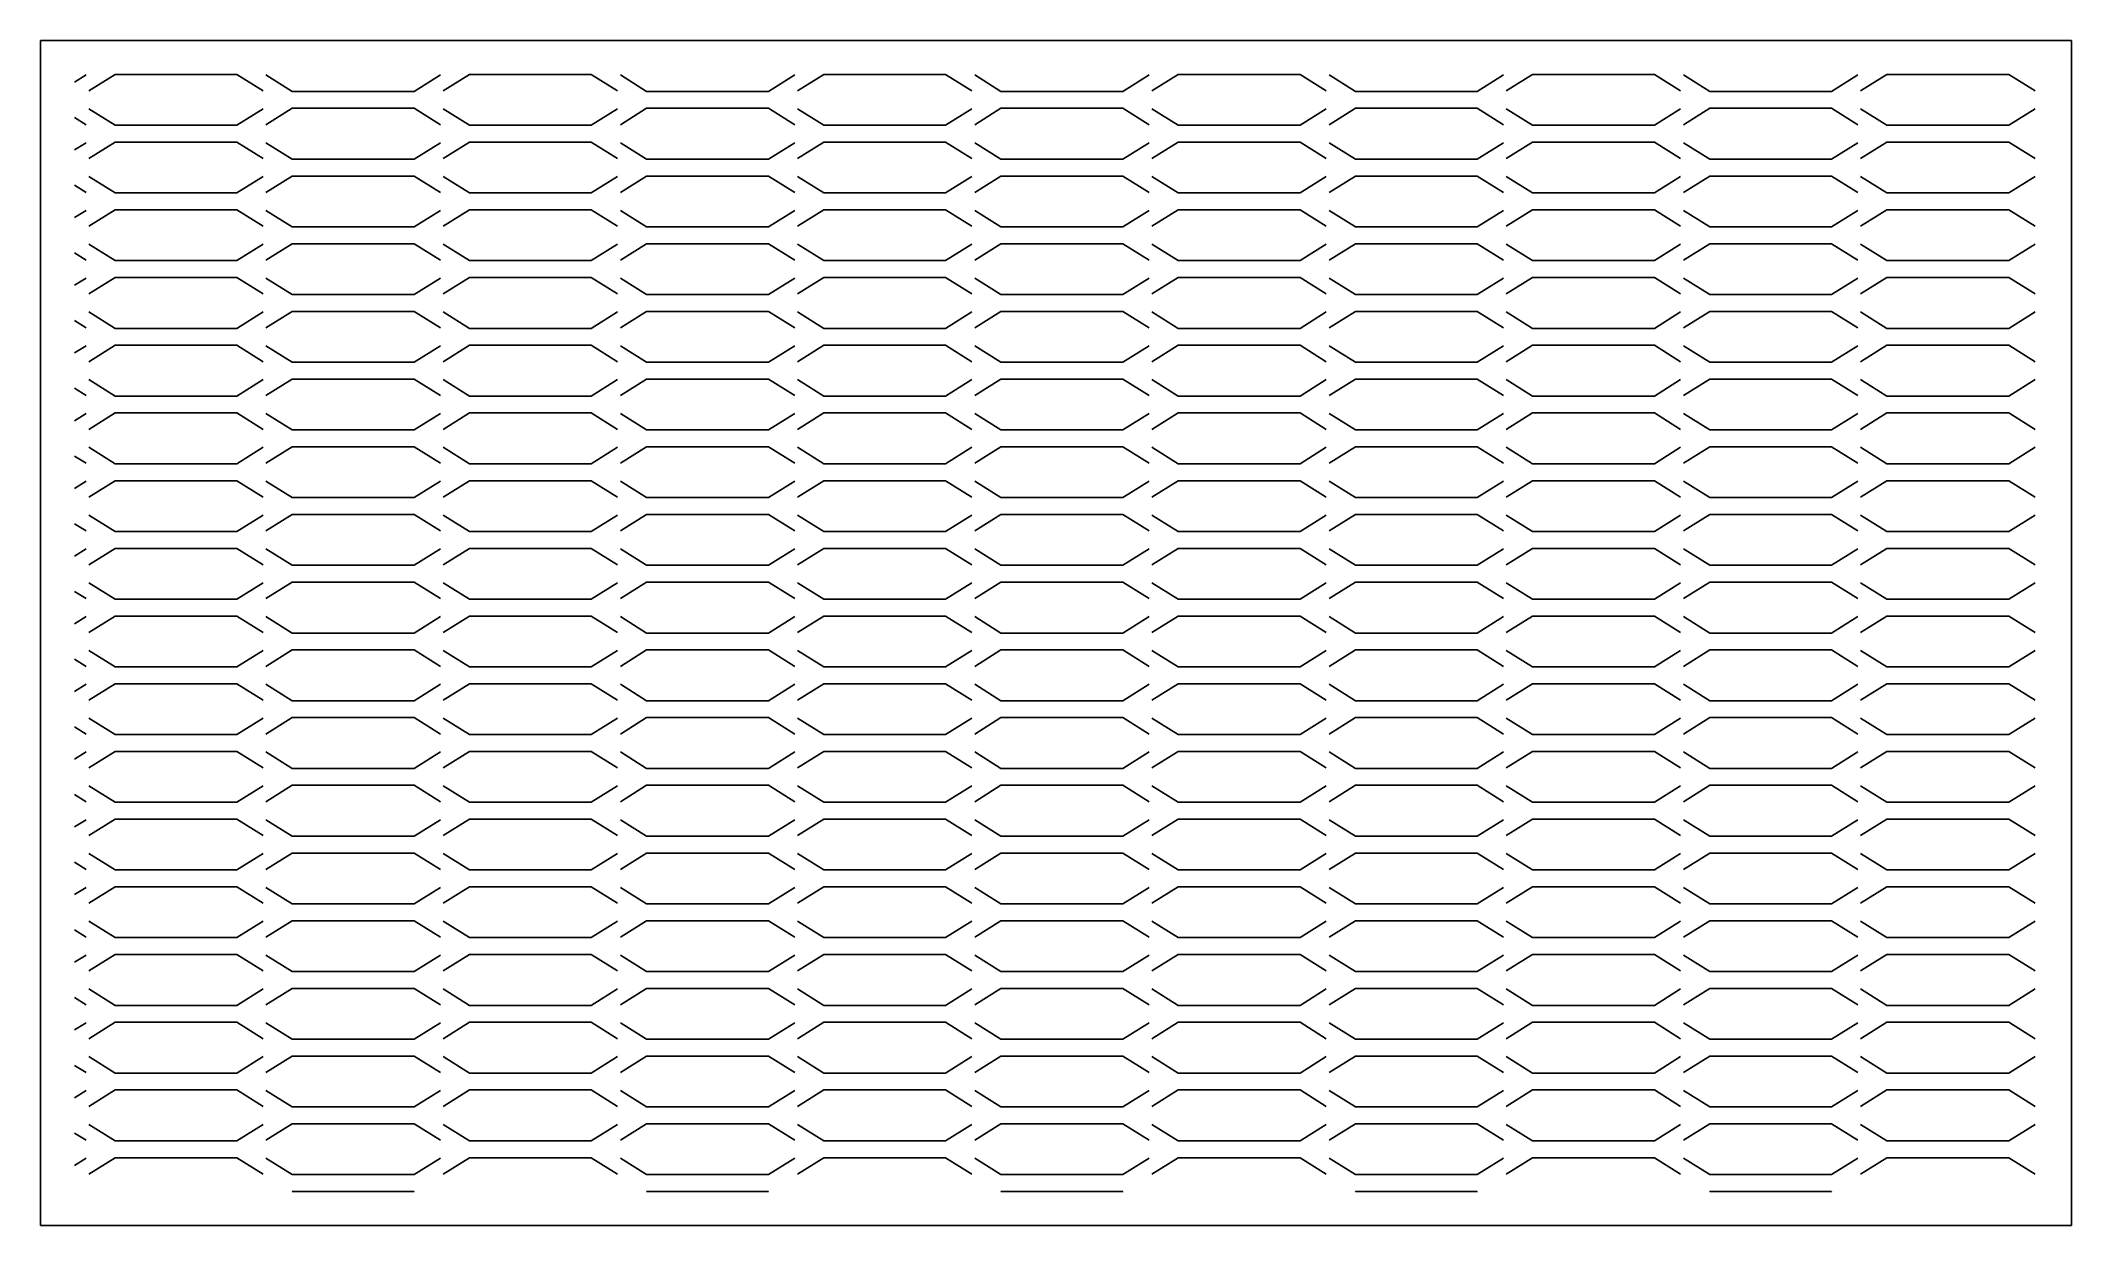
# Model space of a CAD drawing. Header units: millimetres. Extents: x 0 to 120, y 0 to 70.
import ezdxf

# ---------------------------------------------------------------- set-up
doc = ezdxf.new("R2010")
doc.units = ezdxf.units.MM
doc.layers.add('CUT', color=1, linetype='CONTINUOUS')

msp = doc.modelspace()

# ---------------------------------------------------------------- linework, layer by layer
at = {"layer": 'CUT'}
for p, q in [((2, 67.544), (2.682, 67.97)), ((2, 65.456), (2.682, 65.03)), ((2, 63.544), (2.682, 63.97)), ((2, 61.456), (2.682, 61.03)), ((2, 59.544), (2.682, 59.97)), ((2, 57.456), (2.682, 57.03)), ((2, 55.544), (2.682, 55.97)), ((2, 53.456), (2.682, 53.03)), ((2, 51.544), (2.682, 51.97)), ((2, 49.456), (2.682, 49.03)), ((2, 47.544), (2.682, 47.97)), ((2, 45.456), (2.682, 45.03)), ((2, 43.544), (2.682, 43.97)), ((2, 41.456), (2.682, 41.03)), ((2, 39.544), (2.682, 39.97)), ((2, 37.456), (2.682, 37.03)), ((2, 35.544), (2.682, 35.97)), ((2, 33.456), (2.682, 33.03)), ((2, 31.544), (2.682, 31.97)), ((2, 29.456), (2.682, 29.03)), ((2, 27.544), (2.682, 27.97)), ((2, 25.456), (2.682, 25.03)), ((2, 23.544), (2.682, 23.97)), ((2, 21.456), (2.682, 21.03)), ((2, 19.544), (2.682, 19.97)), ((2, 17.456), (2.682, 17.03)), ((2, 15.544), (2.682, 15.97)), ((2, 13.456), (2.682, 13.03)), ((2, 11.544), (2.682, 11.97)), ((2, 9.456), (2.682, 9.03)), ((2, 7.544), (2.682, 7.97)), ((2, 5.456), (2.682, 5.03)), ((2, 3.544), (2.682, 3.97))]:
    msp.add_line(p, q, dxfattribs=at)
for points in [[(0, 70), (120, 70), (120, 0), (0, 0), (0, 70)], [(2.848, 67.03), (4.4, 68), (11.6, 68), (13.152, 67.03)], [(13.318, 67.97), (14.87, 67), (22.07, 67), (23.622, 67.97)], [(23.788, 67.03), (25.34, 68), (32.54, 68), (34.092, 67.03)], [(34.258, 67.97), (35.81, 67), (43.01, 67), (44.562, 67.97)], [(44.728, 67.03), (46.28, 68), (53.48, 68), (55.032, 67.03)], [(55.198, 67.97), (56.75, 67), (63.95, 67), (65.502, 67.97)], [(65.668, 67.03), (67.22, 68), (74.42, 68), (75.972, 67.03)], [(76.138, 67.97), (77.69, 67), (84.89, 67), (86.442, 67.97)], [(86.608, 67.03), (88.16, 68), (95.36, 68), (96.912, 67.03)], [(97.078, 67.97), (98.63, 67), (105.83, 67), (107.382, 67.97)], [(107.548, 67.03), (109.1, 68), (116.3, 68), (117.852, 67.03)], [(13.318, 65.03), (14.87, 66), (22.07, 66), (23.622, 65.03)], [(34.258, 65.03), (35.81, 66), (43.01, 66), (44.562, 65.03)], [(55.198, 65.03), (56.75, 66), (63.95, 66), (65.502, 65.03)], [(76.138, 65.03), (77.69, 66), (84.89, 66), (86.442, 65.03)], [(97.078, 65.03), (98.63, 66), (105.83, 66), (107.382, 65.03)], [(2.848, 65.97), (4.4, 65), (11.6, 65), (13.152, 65.97)], [(23.788, 65.97), (25.34, 65), (32.54, 65), (34.092, 65.97)], [(44.728, 65.97), (46.28, 65), (53.48, 65), (55.032, 65.97)], [(65.668, 65.97), (67.22, 65), (74.42, 65), (75.972, 65.97)], [(86.608, 65.97), (88.16, 65), (95.36, 65), (96.912, 65.97)], [(107.548, 65.97), (109.1, 65), (116.3, 65), (117.852, 65.97)], [(2.848, 63.03), (4.4, 64), (11.6, 64), (13.152, 63.03)], [(13.318, 63.97), (14.87, 63), (22.07, 63), (23.622, 63.97)], [(23.788, 63.03), (25.34, 64), (32.54, 64), (34.092, 63.03)], [(34.258, 63.97), (35.81, 63), (43.01, 63), (44.562, 63.97)], [(44.728, 63.03), (46.28, 64), (53.48, 64), (55.032, 63.03)], [(55.198, 63.97), (56.75, 63), (63.95, 63), (65.502, 63.97)], [(65.668, 63.03), (67.22, 64), (74.42, 64), (75.972, 63.03)], [(76.138, 63.97), (77.69, 63), (84.89, 63), (86.442, 63.97)], [(86.608, 63.03), (88.16, 64), (95.36, 64), (96.912, 63.03)], [(97.078, 63.97), (98.63, 63), (105.83, 63), (107.382, 63.97)], [(107.548, 63.03), (109.1, 64), (116.3, 64), (117.852, 63.03)], [(2.848, 61.97), (4.4, 61), (11.6, 61), (13.152, 61.97)], [(13.318, 61.03), (14.87, 62), (22.07, 62), (23.622, 61.03)], [(23.788, 61.97), (25.34, 61), (32.54, 61), (34.092, 61.97)], [(34.258, 61.03), (35.81, 62), (43.01, 62), (44.562, 61.03)], [(44.728, 61.97), (46.28, 61), (53.48, 61), (55.032, 61.97)], [(55.198, 61.03), (56.75, 62), (63.95, 62), (65.502, 61.03)], [(65.668, 61.97), (67.22, 61), (74.42, 61), (75.972, 61.97)], [(76.138, 61.03), (77.69, 62), (84.89, 62), (86.442, 61.03)], [(86.608, 61.97), (88.16, 61), (95.36, 61), (96.912, 61.97)], [(97.078, 61.03), (98.63, 62), (105.83, 62), (107.382, 61.03)], [(107.548, 61.97), (109.1, 61), (116.3, 61), (117.852, 61.97)], [(2.848, 59.03), (4.4, 60), (11.6, 60), (13.152, 59.03)], [(23.788, 59.03), (25.34, 60), (32.54, 60), (34.092, 59.03)], [(44.728, 59.03), (46.28, 60), (53.48, 60), (55.032, 59.03)], [(65.668, 59.03), (67.22, 60), (74.42, 60), (75.972, 59.03)], [(86.608, 59.03), (88.16, 60), (95.36, 60), (96.912, 59.03)], [(107.548, 59.03), (109.1, 60), (116.3, 60), (117.852, 59.03)], [(13.318, 59.97), (14.87, 59), (22.07, 59), (23.622, 59.97)], [(34.258, 59.97), (35.81, 59), (43.01, 59), (44.562, 59.97)], [(55.198, 59.97), (56.75, 59), (63.95, 59), (65.502, 59.97)], [(76.138, 59.97), (77.69, 59), (84.89, 59), (86.442, 59.97)], [(97.078, 59.97), (98.63, 59), (105.83, 59), (107.382, 59.97)], [(2.848, 57.97), (4.4, 57), (11.6, 57), (13.152, 57.97)], [(13.318, 57.03), (14.87, 58), (22.07, 58), (23.622, 57.03)], [(23.788, 57.97), (25.34, 57), (32.54, 57), (34.092, 57.97)], [(34.258, 57.03), (35.81, 58), (43.01, 58), (44.562, 57.03)], [(44.728, 57.97), (46.28, 57), (53.48, 57), (55.032, 57.97)], [(55.198, 57.03), (56.75, 58), (63.95, 58), (65.502, 57.03)], [(65.668, 57.97), (67.22, 57), (74.42, 57), (75.972, 57.97)], [(76.138, 57.03), (77.69, 58), (84.89, 58), (86.442, 57.03)], [(86.608, 57.97), (88.16, 57), (95.36, 57), (96.912, 57.97)], [(97.078, 57.03), (98.63, 58), (105.83, 58), (107.382, 57.03)], [(107.548, 57.97), (109.1, 57), (116.3, 57), (117.852, 57.97)], [(2.848, 55.03), (4.4, 56), (11.6, 56), (13.152, 55.03)], [(13.318, 55.97), (14.87, 55), (22.07, 55), (23.622, 55.97)], [(23.788, 55.03), (25.34, 56), (32.54, 56), (34.092, 55.03)], [(34.258, 55.97), (35.81, 55), (43.01, 55), (44.562, 55.97)], [(44.728, 55.03), (46.28, 56), (53.48, 56), (55.032, 55.03)], [(55.198, 55.97), (56.75, 55), (63.95, 55), (65.502, 55.97)], [(65.668, 55.03), (67.22, 56), (74.42, 56), (75.972, 55.03)], [(76.138, 55.97), (77.69, 55), (84.89, 55), (86.442, 55.97)], [(86.608, 55.03), (88.16, 56), (95.36, 56), (96.912, 55.03)], [(97.078, 55.97), (98.63, 55), (105.83, 55), (107.382, 55.97)], [(107.548, 55.03), (109.1, 56), (116.3, 56), (117.852, 55.03)], [(13.318, 53.03), (14.87, 54), (22.07, 54), (23.622, 53.03)], [(34.258, 53.03), (35.81, 54), (43.01, 54), (44.562, 53.03)], [(55.198, 53.03), (56.75, 54), (63.95, 54), (65.502, 53.03)], [(76.138, 53.03), (77.69, 54), (84.89, 54), (86.442, 53.03)], [(97.078, 53.03), (98.63, 54), (105.83, 54), (107.382, 53.03)], [(2.848, 53.97), (4.4, 53), (11.6, 53), (13.152, 53.97)], [(23.788, 53.97), (25.34, 53), (32.54, 53), (34.092, 53.97)], [(44.728, 53.97), (46.28, 53), (53.48, 53), (55.032, 53.97)], [(65.668, 53.97), (67.22, 53), (74.42, 53), (75.972, 53.97)], [(86.608, 53.97), (88.16, 53), (95.36, 53), (96.912, 53.97)], [(107.548, 53.97), (109.1, 53), (116.3, 53), (117.852, 53.97)], [(2.848, 51.03), (4.4, 52), (11.6, 52), (13.152, 51.03)], [(13.318, 51.97), (14.87, 51), (22.07, 51), (23.622, 51.97)], [(23.788, 51.03), (25.34, 52), (32.54, 52), (34.092, 51.03)], [(34.258, 51.97), (35.81, 51), (43.01, 51), (44.562, 51.97)], [(44.728, 51.03), (46.28, 52), (53.48, 52), (55.032, 51.03)], [(55.198, 51.97), (56.75, 51), (63.95, 51), (65.502, 51.97)], [(65.668, 51.03), (67.22, 52), (74.42, 52), (75.972, 51.03)], [(76.138, 51.97), (77.69, 51), (84.89, 51), (86.442, 51.97)], [(86.608, 51.03), (88.16, 52), (95.36, 52), (96.912, 51.03)], [(97.078, 51.97), (98.63, 51), (105.83, 51), (107.382, 51.97)], [(107.548, 51.03), (109.1, 52), (116.3, 52), (117.852, 51.03)], [(2.848, 49.97), (4.4, 49), (11.6, 49), (13.152, 49.97)], [(13.318, 49.03), (14.87, 50), (22.07, 50), (23.622, 49.03)], [(23.788, 49.97), (25.34, 49), (32.54, 49), (34.092, 49.97)], [(34.258, 49.03), (35.81, 50), (43.01, 50), (44.562, 49.03)], [(44.728, 49.97), (46.28, 49), (53.48, 49), (55.032, 49.97)], [(55.198, 49.03), (56.75, 50), (63.95, 50), (65.502, 49.03)], [(65.668, 49.97), (67.22, 49), (74.42, 49), (75.972, 49.97)], [(76.138, 49.03), (77.69, 50), (84.89, 50), (86.442, 49.03)], [(86.608, 49.97), (88.16, 49), (95.36, 49), (96.912, 49.97)], [(97.078, 49.03), (98.63, 50), (105.83, 50), (107.382, 49.03)], [(107.548, 49.97), (109.1, 49), (116.3, 49), (117.852, 49.97)], [(2.848, 47.03), (4.4, 48), (11.6, 48), (13.152, 47.03)], [(23.788, 47.03), (25.34, 48), (32.54, 48), (34.092, 47.03)], [(44.728, 47.03), (46.28, 48), (53.48, 48), (55.032, 47.03)], [(65.668, 47.03), (67.22, 48), (74.42, 48), (75.972, 47.03)], [(86.608, 47.03), (88.16, 48), (95.36, 48), (96.912, 47.03)], [(107.548, 47.03), (109.1, 48), (116.3, 48), (117.852, 47.03)], [(13.318, 47.97), (14.87, 47), (22.07, 47), (23.622, 47.97)], [(34.258, 47.97), (35.81, 47), (43.01, 47), (44.562, 47.97)], [(55.198, 47.97), (56.75, 47), (63.95, 47), (65.502, 47.97)], [(76.138, 47.97), (77.69, 47), (84.89, 47), (86.442, 47.97)], [(97.078, 47.97), (98.63, 47), (105.83, 47), (107.382, 47.97)], [(2.848, 45.97), (4.4, 45), (11.6, 45), (13.152, 45.97)], [(13.318, 45.03), (14.87, 46), (22.07, 46), (23.622, 45.03)], [(23.788, 45.97), (25.34, 45), (32.54, 45), (34.092, 45.97)], [(34.258, 45.03), (35.81, 46), (43.01, 46), (44.562, 45.03)], [(44.728, 45.97), (46.28, 45), (53.48, 45), (55.032, 45.97)], [(55.198, 45.03), (56.75, 46), (63.95, 46), (65.502, 45.03)], [(65.668, 45.97), (67.22, 45), (74.42, 45), (75.972, 45.97)], [(76.138, 45.03), (77.69, 46), (84.89, 46), (86.442, 45.03)], [(86.608, 45.97), (88.16, 45), (95.36, 45), (96.912, 45.97)], [(97.078, 45.03), (98.63, 46), (105.83, 46), (107.382, 45.03)], [(107.548, 45.97), (109.1, 45), (116.3, 45), (117.852, 45.97)], [(2.848, 43.03), (4.4, 44), (11.6, 44), (13.152, 43.03)], [(13.318, 43.97), (14.87, 43), (22.07, 43), (23.622, 43.97)], [(23.788, 43.03), (25.34, 44), (32.54, 44), (34.092, 43.03)], [(34.258, 43.97), (35.81, 43), (43.01, 43), (44.562, 43.97)], [(44.728, 43.03), (46.28, 44), (53.48, 44), (55.032, 43.03)], [(55.198, 43.97), (56.75, 43), (63.95, 43), (65.502, 43.97)], [(65.668, 43.03), (67.22, 44), (74.42, 44), (75.972, 43.03)], [(76.138, 43.97), (77.69, 43), (84.89, 43), (86.442, 43.97)], [(86.608, 43.03), (88.16, 44), (95.36, 44), (96.912, 43.03)], [(97.078, 43.97), (98.63, 43), (105.83, 43), (107.382, 43.97)], [(107.548, 43.03), (109.1, 44), (116.3, 44), (117.852, 43.03)], [(13.318, 41.03), (14.87, 42), (22.07, 42), (23.622, 41.03)], [(34.258, 41.03), (35.81, 42), (43.01, 42), (44.562, 41.03)], [(55.198, 41.03), (56.75, 42), (63.95, 42), (65.502, 41.03)], [(76.138, 41.03), (77.69, 42), (84.89, 42), (86.442, 41.03)], [(97.078, 41.03), (98.63, 42), (105.83, 42), (107.382, 41.03)], [(2.848, 41.97), (4.4, 41), (11.6, 41), (13.152, 41.97)], [(23.788, 41.97), (25.34, 41), (32.54, 41), (34.092, 41.97)], [(44.728, 41.97), (46.28, 41), (53.48, 41), (55.032, 41.97)], [(65.668, 41.97), (67.22, 41), (74.42, 41), (75.972, 41.97)], [(86.608, 41.97), (88.16, 41), (95.36, 41), (96.912, 41.97)], [(107.548, 41.97), (109.1, 41), (116.3, 41), (117.852, 41.97)], [(2.848, 39.03), (4.4, 40), (11.6, 40), (13.152, 39.03)], [(13.318, 39.97), (14.87, 39), (22.07, 39), (23.622, 39.97)], [(23.788, 39.03), (25.34, 40), (32.54, 40), (34.092, 39.03)], [(34.258, 39.97), (35.81, 39), (43.01, 39), (44.562, 39.97)], [(44.728, 39.03), (46.28, 40), (53.48, 40), (55.032, 39.03)], [(55.198, 39.97), (56.75, 39), (63.95, 39), (65.502, 39.97)], [(65.668, 39.03), (67.22, 40), (74.42, 40), (75.972, 39.03)], [(76.138, 39.97), (77.69, 39), (84.89, 39), (86.442, 39.97)], [(86.608, 39.03), (88.16, 40), (95.36, 40), (96.912, 39.03)], [(97.078, 39.97), (98.63, 39), (105.83, 39), (107.382, 39.97)], [(107.548, 39.03), (109.1, 40), (116.3, 40), (117.852, 39.03)], [(2.848, 37.97), (4.4, 37), (11.6, 37), (13.152, 37.97)], [(13.318, 37.03), (14.87, 38), (22.07, 38), (23.622, 37.03)], [(23.788, 37.97), (25.34, 37), (32.54, 37), (34.092, 37.97)], [(34.258, 37.03), (35.81, 38), (43.01, 38), (44.562, 37.03)], [(44.728, 37.97), (46.28, 37), (53.48, 37), (55.032, 37.97)], [(55.198, 37.03), (56.75, 38), (63.95, 38), (65.502, 37.03)], [(65.668, 37.97), (67.22, 37), (74.42, 37), (75.972, 37.97)], [(76.138, 37.03), (77.69, 38), (84.89, 38), (86.442, 37.03)], [(86.608, 37.97), (88.16, 37), (95.36, 37), (96.912, 37.97)], [(97.078, 37.03), (98.63, 38), (105.83, 38), (107.382, 37.03)], [(107.548, 37.97), (109.1, 37), (116.3, 37), (117.852, 37.97)], [(2.848, 35.03), (4.4, 36), (11.6, 36), (13.152, 35.03)], [(23.788, 35.03), (25.34, 36), (32.54, 36), (34.092, 35.03)], [(44.728, 35.03), (46.28, 36), (53.48, 36), (55.032, 35.03)], [(65.668, 35.03), (67.22, 36), (74.42, 36), (75.972, 35.03)], [(86.608, 35.03), (88.16, 36), (95.36, 36), (96.912, 35.03)], [(107.548, 35.03), (109.1, 36), (116.3, 36), (117.852, 35.03)], [(13.318, 35.97), (14.87, 35), (22.07, 35), (23.622, 35.97)], [(34.258, 35.97), (35.81, 35), (43.01, 35), (44.562, 35.97)], [(55.198, 35.97), (56.75, 35), (63.95, 35), (65.502, 35.97)], [(76.138, 35.97), (77.69, 35), (84.89, 35), (86.442, 35.97)], [(97.078, 35.97), (98.63, 35), (105.83, 35), (107.382, 35.97)], [(2.848, 33.97), (4.4, 33), (11.6, 33), (13.152, 33.97)], [(13.318, 33.03), (14.87, 34), (22.07, 34), (23.622, 33.03)], [(23.788, 33.97), (25.34, 33), (32.54, 33), (34.092, 33.97)], [(34.258, 33.03), (35.81, 34), (43.01, 34), (44.562, 33.03)], [(44.728, 33.97), (46.28, 33), (53.48, 33), (55.032, 33.97)], [(55.198, 33.03), (56.75, 34), (63.95, 34), (65.502, 33.03)], [(65.668, 33.97), (67.22, 33), (74.42, 33), (75.972, 33.97)], [(76.138, 33.03), (77.69, 34), (84.89, 34), (86.442, 33.03)], [(86.608, 33.97), (88.16, 33), (95.36, 33), (96.912, 33.97)], [(97.078, 33.03), (98.63, 34), (105.83, 34), (107.382, 33.03)], [(107.548, 33.97), (109.1, 33), (116.3, 33), (117.852, 33.97)], [(2.848, 31.03), (4.4, 32), (11.6, 32), (13.152, 31.03)], [(13.318, 31.97), (14.87, 31), (22.07, 31), (23.622, 31.97)], [(23.788, 31.03), (25.34, 32), (32.54, 32), (34.092, 31.03)], [(34.258, 31.97), (35.81, 31), (43.01, 31), (44.562, 31.97)], [(44.728, 31.03), (46.28, 32), (53.48, 32), (55.032, 31.03)], [(55.198, 31.97), (56.75, 31), (63.95, 31), (65.502, 31.97)], [(65.668, 31.03), (67.22, 32), (74.42, 32), (75.972, 31.03)], [(76.138, 31.97), (77.69, 31), (84.89, 31), (86.442, 31.97)], [(86.608, 31.03), (88.16, 32), (95.36, 32), (96.912, 31.03)], [(97.078, 31.97), (98.63, 31), (105.83, 31), (107.382, 31.97)], [(107.548, 31.03), (109.1, 32), (116.3, 32), (117.852, 31.03)], [(13.318, 29.03), (14.87, 30), (22.07, 30), (23.622, 29.03)], [(34.258, 29.03), (35.81, 30), (43.01, 30), (44.562, 29.03)], [(55.198, 29.03), (56.75, 30), (63.95, 30), (65.502, 29.03)], [(76.138, 29.03), (77.69, 30), (84.89, 30), (86.442, 29.03)], [(97.078, 29.03), (98.63, 30), (105.83, 30), (107.382, 29.03)], [(2.848, 29.97), (4.4, 29), (11.6, 29), (13.152, 29.97)], [(23.788, 29.97), (25.34, 29), (32.54, 29), (34.092, 29.97)], [(44.728, 29.97), (46.28, 29), (53.48, 29), (55.032, 29.97)], [(65.668, 29.97), (67.22, 29), (74.42, 29), (75.972, 29.97)], [(86.608, 29.97), (88.16, 29), (95.36, 29), (96.912, 29.97)], [(107.548, 29.97), (109.1, 29), (116.3, 29), (117.852, 29.97)], [(2.848, 27.03), (4.4, 28), (11.6, 28), (13.152, 27.03)], [(13.318, 27.97), (14.87, 27), (22.07, 27), (23.622, 27.97)], [(23.788, 27.03), (25.34, 28), (32.54, 28), (34.092, 27.03)], [(34.258, 27.97), (35.81, 27), (43.01, 27), (44.562, 27.97)], [(44.728, 27.03), (46.28, 28), (53.48, 28), (55.032, 27.03)], [(55.198, 27.97), (56.75, 27), (63.95, 27), (65.502, 27.97)], [(65.668, 27.03), (67.22, 28), (74.42, 28), (75.972, 27.03)], [(76.138, 27.97), (77.69, 27), (84.89, 27), (86.442, 27.97)], [(86.608, 27.03), (88.16, 28), (95.36, 28), (96.912, 27.03)], [(97.078, 27.97), (98.63, 27), (105.83, 27), (107.382, 27.97)], [(107.548, 27.03), (109.1, 28), (116.3, 28), (117.852, 27.03)], [(2.848, 25.97), (4.4, 25), (11.6, 25), (13.152, 25.97)], [(13.318, 25.03), (14.87, 26), (22.07, 26), (23.622, 25.03)], [(23.788, 25.97), (25.34, 25), (32.54, 25), (34.092, 25.97)], [(34.258, 25.03), (35.81, 26), (43.01, 26), (44.562, 25.03)], [(44.728, 25.97), (46.28, 25), (53.48, 25), (55.032, 25.97)], [(55.198, 25.03), (56.75, 26), (63.95, 26), (65.502, 25.03)], [(65.668, 25.97), (67.22, 25), (74.42, 25), (75.972, 25.97)], [(76.138, 25.03), (77.69, 26), (84.89, 26), (86.442, 25.03)], [(86.608, 25.97), (88.16, 25), (95.36, 25), (96.912, 25.97)], [(97.078, 25.03), (98.63, 26), (105.83, 26), (107.382, 25.03)], [(107.548, 25.97), (109.1, 25), (116.3, 25), (117.852, 25.97)], [(2.848, 23.03), (4.4, 24), (11.6, 24), (13.152, 23.03)], [(23.788, 23.03), (25.34, 24), (32.54, 24), (34.092, 23.03)], [(44.728, 23.03), (46.28, 24), (53.48, 24), (55.032, 23.03)], [(65.668, 23.03), (67.22, 24), (74.42, 24), (75.972, 23.03)], [(86.608, 23.03), (88.16, 24), (95.36, 24), (96.912, 23.03)], [(107.548, 23.03), (109.1, 24), (116.3, 24), (117.852, 23.03)], [(13.318, 23.97), (14.87, 23), (22.07, 23), (23.622, 23.97)], [(34.258, 23.97), (35.81, 23), (43.01, 23), (44.562, 23.97)], [(55.198, 23.97), (56.75, 23), (63.95, 23), (65.502, 23.97)], [(76.138, 23.97), (77.69, 23), (84.89, 23), (86.442, 23.97)], [(97.078, 23.97), (98.63, 23), (105.83, 23), (107.382, 23.97)], [(2.848, 21.97), (4.4, 21), (11.6, 21), (13.152, 21.97)], [(13.318, 21.03), (14.87, 22), (22.07, 22), (23.622, 21.03)], [(23.788, 21.97), (25.34, 21), (32.54, 21), (34.092, 21.97)], [(34.258, 21.03), (35.81, 22), (43.01, 22), (44.562, 21.03)], [(44.728, 21.97), (46.28, 21), (53.48, 21), (55.032, 21.97)], [(55.198, 21.03), (56.75, 22), (63.95, 22), (65.502, 21.03)], [(65.668, 21.97), (67.22, 21), (74.42, 21), (75.972, 21.97)], [(76.138, 21.03), (77.69, 22), (84.89, 22), (86.442, 21.03)], [(86.608, 21.97), (88.16, 21), (95.36, 21), (96.912, 21.97)], [(97.078, 21.03), (98.63, 22), (105.83, 22), (107.382, 21.03)], [(107.548, 21.97), (109.1, 21), (116.3, 21), (117.852, 21.97)], [(2.848, 19.03), (4.4, 20), (11.6, 20), (13.152, 19.03)], [(13.318, 19.97), (14.87, 19), (22.07, 19), (23.622, 19.97)], [(23.788, 19.03), (25.34, 20), (32.54, 20), (34.092, 19.03)], [(34.258, 19.97), (35.81, 19), (43.01, 19), (44.562, 19.97)], [(44.728, 19.03), (46.28, 20), (53.48, 20), (55.032, 19.03)], [(55.198, 19.97), (56.75, 19), (63.95, 19), (65.502, 19.97)], [(65.668, 19.03), (67.22, 20), (74.42, 20), (75.972, 19.03)], [(76.138, 19.97), (77.69, 19), (84.89, 19), (86.442, 19.97)], [(86.608, 19.03), (88.16, 20), (95.36, 20), (96.912, 19.03)], [(97.078, 19.97), (98.63, 19), (105.83, 19), (107.382, 19.97)], [(107.548, 19.03), (109.1, 20), (116.3, 20), (117.852, 19.03)], [(13.318, 17.03), (14.87, 18), (22.07, 18), (23.622, 17.03)], [(34.258, 17.03), (35.81, 18), (43.01, 18), (44.562, 17.03)], [(55.198, 17.03), (56.75, 18), (63.95, 18), (65.502, 17.03)], [(76.138, 17.03), (77.69, 18), (84.89, 18), (86.442, 17.03)], [(97.078, 17.03), (98.63, 18), (105.83, 18), (107.382, 17.03)], [(2.848, 17.97), (4.4, 17), (11.6, 17), (13.152, 17.97)], [(23.788, 17.97), (25.34, 17), (32.54, 17), (34.092, 17.97)], [(44.728, 17.97), (46.28, 17), (53.48, 17), (55.032, 17.97)], [(65.668, 17.97), (67.22, 17), (74.42, 17), (75.972, 17.97)], [(86.608, 17.97), (88.16, 17), (95.36, 17), (96.912, 17.97)], [(107.548, 17.97), (109.1, 17), (116.3, 17), (117.852, 17.97)], [(2.848, 15.03), (4.4, 16), (11.6, 16), (13.152, 15.03)], [(13.318, 15.97), (14.87, 15), (22.07, 15), (23.622, 15.97)], [(23.788, 15.03), (25.34, 16), (32.54, 16), (34.092, 15.03)], [(34.258, 15.97), (35.81, 15), (43.01, 15), (44.562, 15.97)], [(44.728, 15.03), (46.28, 16), (53.48, 16), (55.032, 15.03)], [(55.198, 15.97), (56.75, 15), (63.95, 15), (65.502, 15.97)], [(65.668, 15.03), (67.22, 16), (74.42, 16), (75.972, 15.03)], [(76.138, 15.97), (77.69, 15), (84.89, 15), (86.442, 15.97)], [(86.608, 15.03), (88.16, 16), (95.36, 16), (96.912, 15.03)], [(97.078, 15.97), (98.63, 15), (105.83, 15), (107.382, 15.97)], [(107.548, 15.03), (109.1, 16), (116.3, 16), (117.852, 15.03)], [(2.848, 13.97), (4.4, 13), (11.6, 13), (13.152, 13.97)], [(13.318, 13.03), (14.87, 14), (22.07, 14), (23.622, 13.03)], [(23.788, 13.97), (25.34, 13), (32.54, 13), (34.092, 13.97)], [(34.258, 13.03), (35.81, 14), (43.01, 14), (44.562, 13.03)], [(44.728, 13.97), (46.28, 13), (53.48, 13), (55.032, 13.97)], [(55.198, 13.03), (56.75, 14), (63.95, 14), (65.502, 13.03)], [(65.668, 13.97), (67.22, 13), (74.42, 13), (75.972, 13.97)], [(76.138, 13.03), (77.69, 14), (84.89, 14), (86.442, 13.03)], [(86.608, 13.97), (88.16, 13), (95.36, 13), (96.912, 13.97)], [(97.078, 13.03), (98.63, 14), (105.83, 14), (107.382, 13.03)], [(107.548, 13.97), (109.1, 13), (116.3, 13), (117.852, 13.97)], [(2.848, 11.03), (4.4, 12), (11.6, 12), (13.152, 11.03)], [(23.788, 11.03), (25.34, 12), (32.54, 12), (34.092, 11.03)], [(44.728, 11.03), (46.28, 12), (53.48, 12), (55.032, 11.03)], [(65.668, 11.03), (67.22, 12), (74.42, 12), (75.972, 11.03)], [(86.608, 11.03), (88.16, 12), (95.36, 12), (96.912, 11.03)], [(107.548, 11.03), (109.1, 12), (116.3, 12), (117.852, 11.03)], [(13.318, 11.97), (14.87, 11), (22.07, 11), (23.622, 11.97)], [(34.258, 11.97), (35.81, 11), (43.01, 11), (44.562, 11.97)], [(55.198, 11.97), (56.75, 11), (63.95, 11), (65.502, 11.97)], [(76.138, 11.97), (77.69, 11), (84.89, 11), (86.442, 11.97)], [(97.078, 11.97), (98.63, 11), (105.83, 11), (107.382, 11.97)], [(2.848, 9.97), (4.4, 9), (11.6, 9), (13.152, 9.97)], [(13.318, 9.03), (14.87, 10), (22.07, 10), (23.622, 9.03)], [(23.788, 9.97), (25.34, 9), (32.54, 9), (34.092, 9.97)], [(34.258, 9.03), (35.81, 10), (43.01, 10), (44.562, 9.03)], [(44.728, 9.97), (46.28, 9), (53.48, 9), (55.032, 9.97)], [(55.198, 9.03), (56.75, 10), (63.95, 10), (65.502, 9.03)], [(65.668, 9.97), (67.22, 9), (74.42, 9), (75.972, 9.97)], [(76.138, 9.03), (77.69, 10), (84.89, 10), (86.442, 9.03)], [(86.608, 9.97), (88.16, 9), (95.36, 9), (96.912, 9.97)], [(97.078, 9.03), (98.63, 10), (105.83, 10), (107.382, 9.03)], [(107.548, 9.97), (109.1, 9), (116.3, 9), (117.852, 9.97)], [(2.848, 7.03), (4.4, 8), (11.6, 8), (13.152, 7.03)], [(13.318, 7.97), (14.87, 7), (22.07, 7), (23.622, 7.97)], [(23.788, 7.03), (25.34, 8), (32.54, 8), (34.092, 7.03)], [(34.258, 7.97), (35.81, 7), (43.01, 7), (44.562, 7.97)], [(44.728, 7.03), (46.28, 8), (53.48, 8), (55.032, 7.03)], [(55.198, 7.97), (56.75, 7), (63.95, 7), (65.502, 7.97)], [(65.668, 7.03), (67.22, 8), (74.42, 8), (75.972, 7.03)], [(76.138, 7.97), (77.69, 7), (84.89, 7), (86.442, 7.97)], [(86.608, 7.03), (88.16, 8), (95.36, 8), (96.912, 7.03)], [(97.078, 7.97), (98.63, 7), (105.83, 7), (107.382, 7.97)], [(107.548, 7.03), (109.1, 8), (116.3, 8), (117.852, 7.03)], [(13.318, 5.03), (14.87, 6), (22.07, 6), (23.622, 5.03)], [(34.258, 5.03), (35.81, 6), (43.01, 6), (44.562, 5.03)], [(55.198, 5.03), (56.75, 6), (63.95, 6), (65.502, 5.03)], [(76.138, 5.03), (77.69, 6), (84.89, 6), (86.442, 5.03)], [(97.078, 5.03), (98.63, 6), (105.83, 6), (107.382, 5.03)], [(2.848, 5.97), (4.4, 5), (11.6, 5), (13.152, 5.97)], [(23.788, 5.97), (25.34, 5), (32.54, 5), (34.092, 5.97)], [(44.728, 5.97), (46.28, 5), (53.48, 5), (55.032, 5.97)], [(65.668, 5.97), (67.22, 5), (74.42, 5), (75.972, 5.97)], [(86.608, 5.97), (88.16, 5), (95.36, 5), (96.912, 5.97)], [(107.548, 5.97), (109.1, 5), (116.3, 5), (117.852, 5.97)], [(2.848, 3.03), (4.4, 4), (11.6, 4), (13.152, 3.03)], [(13.318, 3.97), (14.87, 3), (22.07, 3), (23.622, 3.97)], [(23.788, 3.03), (25.34, 4), (32.54, 4), (34.092, 3.03)], [(34.258, 3.97), (35.81, 3), (43.01, 3), (44.562, 3.97)], [(44.728, 3.03), (46.28, 4), (53.48, 4), (55.032, 3.03)], [(55.198, 3.97), (56.75, 3), (63.95, 3), (65.502, 3.97)], [(65.668, 3.03), (67.22, 4), (74.42, 4), (75.972, 3.03)], [(76.138, 3.97), (77.69, 3), (84.89, 3), (86.442, 3.97)], [(86.608, 3.03), (88.16, 4), (95.36, 4), (96.912, 3.03)], [(97.078, 3.97), (98.63, 3), (105.83, 3), (107.382, 3.97)], [(107.548, 3.03), (109.1, 4), (116.3, 4), (117.852, 3.03)], [(14.87, 2), (14.87, 2), (22.07, 2), (22.07, 2)], [(35.81, 2), (35.81, 2), (43.01, 2), (43.01, 2)], [(56.75, 2), (56.75, 2), (63.95, 2), (63.95, 2)], [(77.69, 2), (77.69, 2), (84.89, 2), (84.89, 2)], [(98.63, 2), (98.63, 2), (105.83, 2), (105.83, 2)]]:
    msp.add_lwpolyline(points, dxfattribs=at)

doc.saveas('drawing.dxf')
